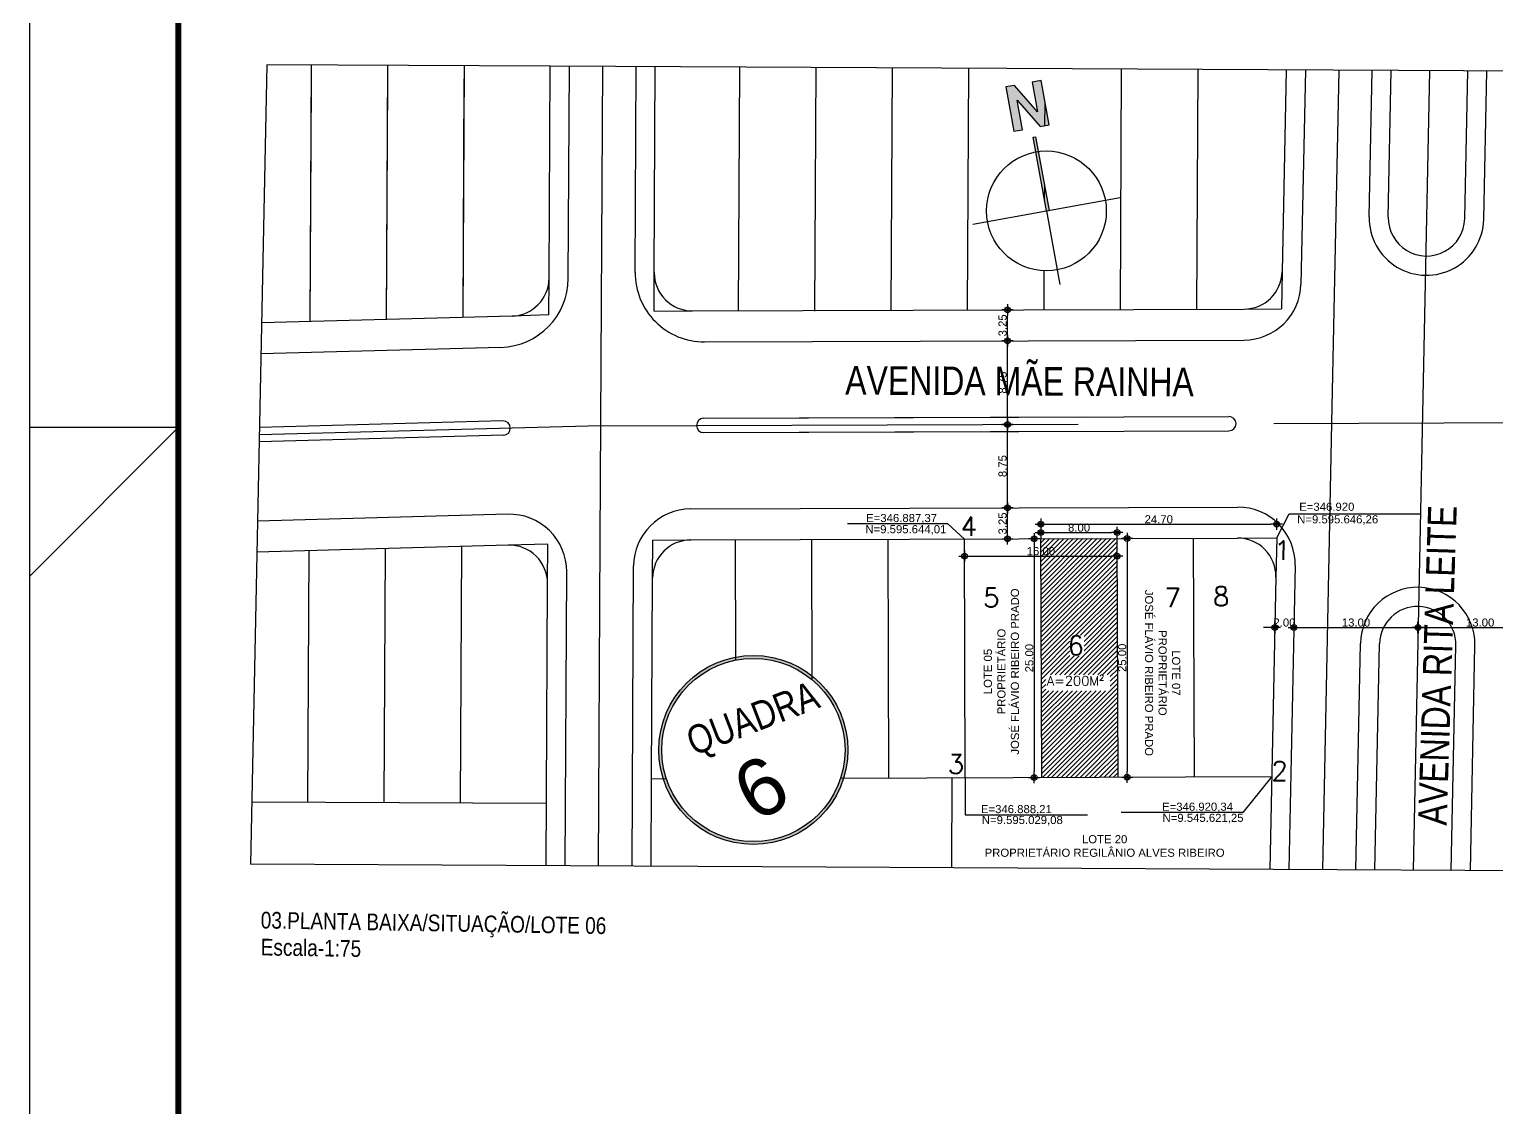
# Model space of a CAD drawing. Header units: millimetres. Extents: x 0 to 5100, y -1 to 1869.
# Drawn here: x 2032.8 to 2186.5, y 941.9 to 1054.9 of the extents above; entities that cross this region are included whole.
import ezdxf

# ---------------------------------------------------------------- set-up
doc = ezdxf.new("R2010")
doc.units = ezdxf.units.MM
doc.header["$LTSCALE"] = 20
for name, pattern in [('ACAD_ISO06W100', [37.5, 24, -3, 0.5, -3, 0.5, -3, 0.5, -3]), ('CONTINU', [0]), ('HIDDEN', [0.375, 0.25, -0.125])]:
    doc.linetypes.add(name, pattern=pattern)
for name, color, linetype in [('ARVORES', 6, 'Continuous'), ('CASA', 3, 'Continuous'), ('CERCADURA', 2, 'Continuous'), ('COTA', 7, 'Continuous'), ('EIXO', 1, 'HIDDEN'), ('LOTE', 51, 'Continuous'), ('MEIOFIO', 2, 'Continuous'), ('NOMERUAS', 50, 'Continuous'), ('POLYLINE', 1, 'Continuous'), ('QUADRA', 4, 'Continuous'), ('TEXTO', 3, 'Continuous'), ('TXT', 2, 'Continuous'), ('Área Verde Geral', 98, 'Continuous')]:
    doc.layers.add(name, color=color, linetype=linetype)
doc.layers.add('hachuras', color=253, linetype='Continuous', lineweight=5)
doc.styles.add('COTA', font='arial.ttf')
doc.styles.add('F2', font='ARIALN.TTF')
doc.styles.add('ROMANS', font='romans__.ttf', dxfattribs={"height": 0.1})
doc.styles.add('SANSSERIF', font='sas_____.pfb', dxfattribs={"height": 1})
doc.dimstyles.new('COTAS_EXTERNA_SIT', dxfattribs={"dimtxt": 0.85, "dimasz": 0.6, "dimexe": 0.1, "dimexo": 0.05, "dimgap": 0.08, "dimtad": 1, "dimzin": 4, "dimdsep": 46, "dimtxsty": 'COTA', "dimblk": 'COTAS_STILUS', "dimcen": 0, "dimse1": 1, "dimse2": 1, "dimclrd": 4, "dimclrt": 232, "dimadec": 0, "dimazin": 1, "dimtfac": 1, "dimtix": 1, "dimtofl": 0, "dimtmove": 0, "dimatfit": 2, "dimldrblk": 'COTAS_STILUS', "dimfxl": 1, "dimtfillclr": 1, "dimtolj": 1, "dimtzin": 0, "dimarcsym": 0})

# ---------------------------------------------------------------- blocks, each defined once
blk = doc.blocks.new('COTAS_STILUS')
at = {"ltscale": 5}
for p, q in [((1, 0), (-1, 0)), ((0, -1), (0, 1))]:
    blk.add_line(p, q, dxfattribs=at)
for radius in [0.5, 0.25]:
    blk.add_circle((0, 0), radius, dxfattribs=at)
blk = doc.blocks.new('*D523')
at = {"layer": 'COTA', "color": 4, "lineweight": -2}
blk.add_line((2139.34, 1002.2), (2146.14, 1002.2), dxfattribs=at)
at = {"layer": 'COTA', "color": 4, "lineweight": -2, "xscale": 0.6, "yscale": 0.6, "zscale": 0.6, "rotation": 180}
blk.add_blockref('COTAS_STILUS', (2138.74, 1002.2), dxfattribs=at)
at = {"layer": 'COTA', "color": 4, "lineweight": -2, "xscale": 0.6, "yscale": 0.6, "zscale": 0.6}
blk.add_blockref('COTAS_STILUS', (2146.74, 1002.2), dxfattribs=at)
at = {"layer": 'COTA', "color": 232, "insert": (2142.74, 1002.71), "char_height": 0.85, "attachment_point": 5, "style": 'COTA'}
blk.add_mtext('\\A1;8.00', dxfattribs=at)
blk = doc.blocks.new('*D524')
at = {"layer": 'COTA', "color": 4, "lineweight": -2}
blk.add_line((2138.04, 1000.94), (2138.04, 977.14), dxfattribs=at)
at = {"layer": 'COTA', "color": 4, "lineweight": -2, "xscale": 0.6, "yscale": 0.6, "zscale": 0.6}
for p, rotation in [((2138.04, 1001.54), 90), ((2138.04, 976.54), 270)]:
    blk.add_blockref('COTAS_STILUS', p, dxfattribs=dict(at, rotation=rotation))
at = {"layer": 'COTA', "color": 232, "insert": (2137.53, 989.04), "char_height": 0.85, "attachment_point": 5, "rotation": 90, "style": 'COTA'}
blk.add_mtext('\\A1;25.00', dxfattribs=at)
blk = doc.blocks.new('*D525')
at = {"layer": 'COTA', "color": 4, "lineweight": -2}
blk.add_line((2147.77, 1000.97), (2147.77, 977.17), dxfattribs=at)
at = {"layer": 'COTA', "color": 4, "lineweight": -2, "xscale": 0.6, "yscale": 0.6, "zscale": 0.6}
for p, rotation in [((2147.77, 1001.57), 90), ((2147.77, 976.57), 270)]:
    blk.add_blockref('COTAS_STILUS', p, dxfattribs=dict(at, rotation=rotation))
at = {"layer": 'COTA', "color": 232, "insert": (2147.26, 989.07), "char_height": 0.85, "attachment_point": 5, "rotation": 90, "style": 'COTA'}
blk.add_mtext('\\A1;25.00', dxfattribs=at)
blk = doc.blocks.new('*D526')
at = {"layer": 'COTA', "color": 4, "lineweight": -2}
blk.add_line((2139.34, 1003.07), (2162.84, 1003.07), dxfattribs=at)
at = {"layer": 'COTA', "color": 4, "lineweight": -2, "xscale": 0.6, "yscale": 0.6, "zscale": 0.6, "rotation": 180}
blk.add_blockref('COTAS_STILUS', (2138.74, 1003.07), dxfattribs=at)
at = {"layer": 'COTA', "color": 4, "lineweight": -2, "xscale": 0.6, "yscale": 0.6, "zscale": 0.6}
blk.add_blockref('COTAS_STILUS', (2163.44, 1003.07), dxfattribs=at)
at = {"layer": 'COTA', "color": 232, "insert": (2151.09, 1003.58), "char_height": 0.85, "attachment_point": 5, "style": 'COTA'}
blk.add_mtext('\\A1;24.70', dxfattribs=at)
blk = doc.blocks.new('*D527')
at = {"layer": 'COTA', "color": 4, "lineweight": -2}
blk.add_line((2131.34, 999.73), (2146.14, 999.73), dxfattribs=at)
at = {"layer": 'COTA', "color": 4, "lineweight": -2, "xscale": 0.6, "yscale": 0.6, "zscale": 0.6, "rotation": 180}
blk.add_blockref('COTAS_STILUS', (2130.74, 999.73), dxfattribs=at)
at = {"layer": 'COTA', "color": 4, "lineweight": -2, "xscale": 0.6, "yscale": 0.6, "zscale": 0.6}
blk.add_blockref('COTAS_STILUS', (2146.74, 999.73), dxfattribs=at)
at = {"layer": 'COTA', "color": 232, "insert": (2138.74, 1000.24), "char_height": 0.85, "attachment_point": 5, "style": 'COTA'}
blk.add_mtext('\\A1;16.00', dxfattribs=at)
blk = doc.blocks.new('*D528')
at = {"layer": 'COTA', "color": 4, "lineweight": -2}
blk.add_line((2135.24, 1002.13), (2135.24, 1004.18), dxfattribs=at)
at = {"layer": 'COTA', "color": 4, "lineweight": -2, "xscale": 0.6, "yscale": 0.6, "zscale": 0.6}
for p, rotation in [((2135.24, 1004.78), 90), ((2135.24, 1001.53), 270)]:
    blk.add_blockref('COTAS_STILUS', p, dxfattribs=dict(at, rotation=rotation))
at = {"layer": 'COTA', "color": 232, "insert": (2134.73, 1003.15), "char_height": 0.85, "attachment_point": 5, "rotation": 90, "style": 'COTA'}
blk.add_mtext('\\A1;3.25', dxfattribs=at)
blk = doc.blocks.new('*D529')
at = {"layer": 'COTA', "color": 4, "lineweight": -2}
blk.add_line((2135.24, 1005.38), (2135.24, 1012.93), dxfattribs=at)
at = {"layer": 'COTA', "color": 4, "lineweight": -2, "xscale": 0.6, "yscale": 0.6, "zscale": 0.6}
for p, rotation in [((2135.24, 1013.53), 90), ((2135.24, 1004.78), 270)]:
    blk.add_blockref('COTAS_STILUS', p, dxfattribs=dict(at, rotation=rotation))
at = {"layer": 'COTA', "color": 232, "insert": (2134.73, 1009.16), "char_height": 0.85, "attachment_point": 5, "rotation": 90, "style": 'COTA'}
blk.add_mtext('\\A1;8.75', dxfattribs=at)
blk = doc.blocks.new('*D530')
at = {"layer": 'COTA', "color": 4, "lineweight": -2}
blk.add_line((2135.24, 1014.13), (2135.24, 1021.68), dxfattribs=at)
at = {"layer": 'COTA', "color": 4, "lineweight": -2, "xscale": 0.6, "yscale": 0.6, "zscale": 0.6}
for p, rotation in [((2135.24, 1022.28), 90), ((2135.24, 1013.53), 270)]:
    blk.add_blockref('COTAS_STILUS', p, dxfattribs=dict(at, rotation=rotation))
at = {"layer": 'COTA', "color": 232, "insert": (2134.73, 1017.91), "char_height": 0.85, "attachment_point": 5, "rotation": 90, "style": 'COTA'}
blk.add_mtext('\\A1;8.75', dxfattribs=at)
blk = doc.blocks.new('*D531')
at = {"layer": 'COTA', "color": 4, "lineweight": -2}
blk.add_line((2135.24, 1022.88), (2135.24, 1024.93), dxfattribs=at)
at = {"layer": 'COTA', "color": 4, "lineweight": -2, "xscale": 0.6, "yscale": 0.6, "zscale": 0.6}
for p, rotation in [((2135.24, 1025.53), 90), ((2135.24, 1022.28), 270)]:
    blk.add_blockref('COTAS_STILUS', p, dxfattribs=dict(at, rotation=rotation))
at = {"layer": 'COTA', "color": 232, "insert": (2134.73, 1023.91), "char_height": 0.85, "attachment_point": 5, "rotation": 90, "style": 'COTA'}
blk.add_mtext('\\A1;3.25', dxfattribs=at)
blk = doc.blocks.new('*D532')
at = {"layer": 'COTA', "color": 4, "lineweight": -2}
for p, q in [((2162.65, 992.25), (2162.05, 992.25)), ((2165.85, 992.25), (2166.45, 992.25))]:
    blk.add_line(p, q, dxfattribs=at)
at = {"layer": 'COTA', "color": 4, "lineweight": -2, "xscale": 0.6, "yscale": 0.6, "zscale": 0.6}
blk.add_blockref('COTAS_STILUS', (2163.25, 992.25), dxfattribs=at)
at = {"layer": 'COTA', "color": 4, "lineweight": -2, "xscale": 0.6, "yscale": 0.6, "zscale": 0.6, "rotation": 180}
blk.add_blockref('COTAS_STILUS', (2165.25, 992.25), dxfattribs=at)
at = {"layer": 'COTA', "color": 232, "insert": (2164.25, 992.76), "char_height": 0.85, "attachment_point": 5, "style": 'COTA'}
blk.add_mtext('\\A1;2.00', dxfattribs=at)
blk = doc.blocks.new('*D533')
at = {"layer": 'COTA', "color": 4, "lineweight": -2}
blk.add_line((2165.85, 992.25), (2177.64, 992.25), dxfattribs=at)
at = {"layer": 'COTA', "color": 4, "lineweight": -2, "xscale": 0.6, "yscale": 0.6, "zscale": 0.6, "rotation": 180}
blk.add_blockref('COTAS_STILUS', (2165.25, 992.25), dxfattribs=at)
at = {"layer": 'COTA', "color": 4, "lineweight": -2, "xscale": 0.6, "yscale": 0.6, "zscale": 0.6}
blk.add_blockref('COTAS_STILUS', (2178.24, 992.25), dxfattribs=at)
at = {"layer": 'COTA', "color": 232, "insert": (2171.75, 992.76), "char_height": 0.85, "attachment_point": 5, "style": 'COTA'}
blk.add_mtext('\\A1;13.00', dxfattribs=at)
blk = doc.blocks.new('*D534')
at = {"layer": 'COTA', "color": 4, "lineweight": -2}
blk.add_line((2178.84, 992.25), (2190.65, 992.25), dxfattribs=at)
at = {"layer": 'COTA', "color": 4, "lineweight": -2, "xscale": 0.6, "yscale": 0.6, "zscale": 0.6, "rotation": 180}
blk.add_blockref('COTAS_STILUS', (2178.24, 992.25), dxfattribs=at)
at = {"layer": 'COTA', "color": 4, "lineweight": -2, "xscale": 0.6, "yscale": 0.6, "zscale": 0.6}
blk.add_blockref('COTAS_STILUS', (2191.25, 992.25), dxfattribs=at)
at = {"layer": 'COTA', "color": 232, "insert": (2184.75, 992.76), "char_height": 0.85, "attachment_point": 5, "style": 'COTA'}
blk.add_mtext('\\A1;13.00', dxfattribs=at)
blk = doc.blocks.new('Norte1-flat-1-flat-1')
at = {"linetype": 'CONTINU'}
blk.add_hatch(color=7, dxfattribs=at).paths.add_polyline_path([(-21.16, 37.23), (-23.84, 35.94), (-17.39, 22.5), (-14.71, 23.79), (-19.01, 32.75), (-9.36, 26.36), (-6.68, 27.64), (-13.13, 41.08), (-15.81, 39.8), (-11.51, 30.84)])
h = blk.add_hatch(color=7, dxfattribs=at)
h.paths.add_polyline_path([(-9.82, 22.74), (-10.71, 22.31), (-8.57, 17.85, -0.012506), (-7.66, 18.26)])
h.paths.add_polyline_path([(-7.66, 18.26, 0.012506), (-8.57, 17.85), (0, 0), (0.89, 0.43)])
at = {"color": 7, "linetype": 'CONTINU'}
for p, q in [((-10.71, 22.31), (-9.82, 22.74)), ((0, 0), (-10.71, 22.31)), ((0.89, 0.43), (-9.82, 22.74)), ((-22.31, -10.71), (22.31, 10.71)), ((0, 0), (10.71, -22.31))]:
    blk.add_line(p, q, dxfattribs=at)
blk.add_lwpolyline([(-23.84, 35.94), (-17.39, 22.5), (-14.71, 23.79), (-19.01, 32.75), (-9.36, 26.36), (-6.68, 27.64), (-13.13, 41.08), (-15.81, 39.8), (-11.51, 30.84), (-21.16, 37.23)], close=True, dxfattribs=at)
blk.add_circle((0, 0), 19.8, dxfattribs=at)
blk = doc.blocks.new('PRANCHA')
at = {"color": 7}
for q in [(0, 27.2), (0, 29.7)]:
    blk.add_line((2.5, 29.7), q, dxfattribs=at)
blk.add_lwpolyline([(0, 0), (84.1, 0), (84.1, 59.4), (0, 59.4)], close=True, dxfattribs=at)
at = {"color": 1, "const_width": 0.1}
blk.add_lwpolyline([(2.5, 58.4), (83.1, 58.4), (83.1, 1), (2.5, 1)], close=True, dxfattribs=at)

msp = doc.modelspace()

# ---------------------------------------------------------------- hatches: boundary and pattern name
at = {"layer": 'CERCADURA'}
h = msp.add_hatch(color=151, dxfattribs=at)
h.paths.add_polyline_path([(2099.443, 975.7, 1), (2117.804, 983.119, 1)])
h.paths.add_polyline_path([(2117.526, 983.007, -1), (2099.721, 975.813, -1)], flags=16)
h.paths.add_polyline_path([(2100.43, 977.612), (2114.604, 984.025), (2112.57, 988.519), (2098.397, 982.105)], flags=8)
h.paths.add_polyline_path([(2104.162, 968.968), (2116.432, 974.52), (2112.091, 984.112), (2099.822, 978.56)], flags=24)

# ---------------------------------------------------------------- linework, layer by layer
at = {"layer": 'CASA', "color": 7, "linetype": 'ACAD_ISO06W100'}
for p, q in [((2057.667, 1051.223), (2055.944, 967.448)), ((2179.449, 1050.585), (2177.726, 966.81))]:
    msp.add_line(p, q, dxfattribs=at)
at = {"layer": 'CERCADURA', "color": 151}
for radius in [9.902, 9.602]:
    msp.add_circle((2108.624, 979.41, 61.298), radius, dxfattribs=at)
at = {"layer": 'EIXO', "linetype": 'HIDDEN', "ltscale": 10}
for p, q in [((2092.593, 1001.433), (2092.853, 1051.039)), ((2169.948, 1050.635), (2169.187, 1013.646)), ((2092.654, 1013.386), (2056.869, 1012.441)), ((2092.656, 1013.386), (2163.158, 1013.626)), ((2163.158, 1013.626), (2210.746, 1013.788)), ((2169.187, 1013.646), (2168.225, 966.86)), ((2092.414, 967.257), (2092.593, 1001.433)), ((2092.414, 967.257), (2092.593, 1001.433)), ((2098.073, 997.439), (2098.093, 1001.404)), ((2098.093, 1001.404), (2102.059, 1001.418)), ((2159.342, 1001.613), (2163.439, 1001.627)), ((2163.439, 1001.627), (2163.355, 997.531))]:
    msp.add_line(p, q, dxfattribs=at)
at = {"layer": 'EIXO', "linetype": 'HIDDEN', "ltscale": 5}
for p in [(2164.013, 1029.533), (2160.027, 1025.615)]:
    msp.add_line(p, (2163.932, 1025.629), dxfattribs=at)
at = {"layer": 'hachuras'}
for p, q in [((2138.744, 1001.131), (2139.157, 1001.544)), ((2138.746, 1000.638), (2139.654, 1001.546)), ((2138.748, 1000.145), (2140.15, 1001.547)), ((2138.75, 999.652), (2140.647, 1001.549)), ((2138.751, 999.158), (2141.144, 1001.551)), ((2138.753, 998.665), (2141.64, 1001.552)), ((2138.755, 998.172), (2142.137, 1001.554)), ((2138.756, 997.678), (2142.634, 1001.556)), ((2138.758, 997.185), (2143.13, 1001.558)), ((2138.76, 996.692), (2143.627, 1001.559)), ((2138.761, 996.198), (2144.124, 1001.561)), ((2138.763, 995.705), (2144.62, 1001.563)), ((2138.765, 995.212), (2145.117, 1001.564)), ((2138.766, 994.719), (2145.614, 1001.566)), ((2138.768, 994.225), (2146.11, 1001.568)), ((2138.77, 993.732), (2146.607, 1001.569)), ((2138.771, 993.239), (2146.744, 1001.212)), ((2138.773, 992.745), (2146.746, 1000.718)), ((2138.775, 992.252), (2146.748, 1000.225)), ((2138.776, 991.759), (2146.749, 999.732)), ((2138.778, 991.266), (2146.751, 999.238)), ((2138.78, 990.772), (2146.753, 998.745)), ((2138.781, 990.279), (2146.754, 998.252)), ((2138.783, 989.786), (2146.756, 997.759)), ((2138.785, 989.292), (2146.758, 997.265)), ((2138.786, 988.799), (2146.759, 996.772)), ((2138.788, 988.306), (2146.761, 996.279)), ((2142.408, 991.43), (2146.763, 995.785)), ((2142.903, 991.43), (2146.764, 995.292)), ((2143.258, 991.29), (2146.766, 994.799)), ((2143.258, 990.795), (2146.768, 994.305)), ((2143.258, 990.3), (2146.769, 993.812)), ((2143.258, 989.805), (2146.771, 993.319)), ((2141.228, 987.28), (2146.773, 992.826)), ((2141.723, 987.28), (2146.774, 992.332)), ((2142.217, 987.28), (2146.776, 991.839)), ((2142.712, 987.28), (2146.778, 991.346)), ((2138.79, 987.812), (2141.776, 990.799)), ((2138.792, 987.319), (2141.776, 990.304)), ((2138.793, 986.826), (2141.776, 989.809)), ((2143.207, 987.28), (2146.78, 990.852)), ((2143.702, 987.28), (2146.781, 990.359)), ((2144.197, 987.28), (2146.783, 989.866)), ((2139.743, 987.28), (2141.776, 989.314)), ((2140.238, 987.28), (2142.243, 989.285)), ((2140.733, 987.28), (2142.738, 989.285)), ((2144.692, 987.28), (2146.785, 989.373)), ((2145.187, 987.28), (2146.786, 988.879)), ((2145.682, 987.28), (2146.788, 988.386)), ((2138.795, 986.333), (2139.248, 986.785)), ((2146.003, 987.106), (2146.79, 987.893)), ((2146.003, 986.611), (2146.791, 987.399)), ((2146.003, 986.116), (2146.793, 986.906)), ((2138.797, 985.839), (2139.248, 986.29)), ((2138.798, 985.346), (2139.248, 985.795)), ((2138.8, 984.853), (2139.569, 985.621)), ((2138.802, 984.359), (2140.064, 985.621)), ((2138.803, 983.866), (2140.559, 985.621)), ((2138.805, 983.373), (2141.054, 985.621)), ((2138.807, 982.879), (2141.549, 985.621)), ((2138.808, 982.386), (2142.044, 985.621)), ((2138.81, 981.893), (2142.538, 985.621)), ((2138.812, 981.4), (2143.033, 985.621)), ((2138.813, 980.906), (2143.528, 985.621)), ((2138.815, 980.413), (2144.023, 985.621)), ((2138.817, 979.92), (2144.518, 985.621)), ((2138.818, 979.426), (2145.013, 985.621)), ((2138.82, 978.933), (2145.508, 985.621)), ((2138.822, 978.44), (2146.795, 986.413)), ((2138.823, 977.947), (2146.796, 985.919)), ((2138.825, 977.453), (2146.798, 985.426)), ((2138.827, 976.96), (2146.8, 984.933)), ((2138.905, 976.543), (2146.801, 984.44)), ((2139.402, 976.545), (2146.803, 983.946)), ((2139.898, 976.546), (2146.805, 983.453)), ((2140.395, 976.548), (2146.806, 982.96)), ((2140.892, 976.55), (2146.808, 982.466)), ((2141.388, 976.551), (2146.81, 981.973)), ((2141.885, 976.553), (2146.811, 981.48)), ((2142.382, 976.555), (2146.813, 980.986)), ((2142.878, 976.557), (2146.815, 980.493)), ((2143.375, 976.558), (2146.816, 980)), ((2143.871, 976.56), (2146.818, 979.507)), ((2144.368, 976.562), (2146.82, 979.013)), ((2144.865, 976.563), (2146.822, 978.52)), ((2145.361, 976.565), (2146.823, 978.027)), ((2145.858, 976.567), (2146.825, 977.533)), ((2146.355, 976.568), (2146.827, 977.04))]:
    msp.add_line(p, q, dxfattribs=at)
at = {"layer": 'LOTE'}
for p, q in [((2087.353, 1051.068), (2057.667, 1051.223)), ((2062.213, 1024.305), (2062.354, 1051.198)), ((2070.214, 1024.526), (2070.353, 1051.157)), ((2078.215, 1024.747), (2078.353, 1051.115)), ((2078.215, 1024.747), (2078.346, 1049.75)), ((2210.622, 1050.422), (2087.353, 1051.068)), ((2107.069, 1025.435), (2107.203, 1050.964)), ((2115.069, 1025.393), (2115.203, 1050.922)), ((2123.07, 1025.489), (2123.203, 1050.88)), ((2131.07, 1025.517), (2131.203, 1050.838)), ((2147.071, 1025.571), (2147.202, 1050.754)), ((2155.071, 1025.598), (2155.202, 1050.712)), ((2062.213, 1024.305), (2062.344, 1049.309)), ((2070.214, 1024.526), (2070.345, 1049.529)), ((2139.171, 1044.836), (2139.184, 1047.211)), ((2139.13, 1036.946), (2139.139, 1038.657)), ((2139.13, 1036.946), (2139.139, 1038.657)), ((2139.07, 1025.544), (2139.092, 1029.633)), ((2139.07, 1025.544), (2139.092, 1029.633)), ((2082.187, 1021.605), (2057.044, 1020.911)), ((2077.949, 973.833), (2078.09, 1000.734)), ((2106.786, 988.834), (2106.743, 1001.434)), ((2114.793, 986.767), (2114.743, 1001.461)), ((2122.828, 976.488), (2122.743, 1001.488)), ((2130.828, 976.516), (2130.743, 1001.515)), ((2138.828, 976.543), (2138.743, 1001.543)), ((2146.828, 976.57), (2146.743, 1001.57)), ((2154.828, 976.597), (2154.743, 1001.597)), ((2061.949, 973.917), (2062.087, 1000.293)), ((2069.949, 973.875), (2070.088, 1000.513)), ((2097.962, 976.404), (2099.503, 976.409)), ((2117.765, 976.471), (2162.925, 976.625)), ((2129.414, 967.063), (2129.463, 976.511)), ((2086.949, 973.786), (2056.078, 973.947)), ((2192.728, 966.732), (2055.944, 967.448))]:
    msp.add_line(p, q, dxfattribs=at)
at = {"layer": 'MEIOFIO'}
for p, q in [((2089.237, 1028.814), (2089.353, 1051.057)), ((2089.237, 1028.814), (2089.353, 1051.057)), ((2096.24, 1029.461), (2096.353, 1051.02)), ((2166.447, 1050.653), (2165.987, 1028.242)), ((2173.133, 1035.28), (2173.448, 1050.617)), ((2175.133, 1035.256), (2175.448, 1050.606)), ((2183.131, 1035.092), (2183.449, 1050.564)), ((2185.13, 1035.033), (2185.449, 1050.554)), ((2103.515, 1022.173), (2160.008, 1022.365)), ((2082.396, 1013.894), (2056.885, 1013.19)), ((2103.419, 1014.172), (2158.432, 1014.36)), ((2103.419, 1014.172), (2143.423, 1014.309)), ((2103.424, 1012.672), (2158.437, 1012.86)), ((2082.438, 1012.394), (2056.854, 1011.689)), ((2103.424, 1012.672), (2143.428, 1012.809)), ((2082.91, 1004.118), (2056.683, 1003.395)), ((2102.059, 1004.668), (2159.361, 1004.863)), ((2088.914, 967.275), (2089.076, 998.089)), ((2095.914, 967.239), (2096.079, 998.699)), ((2165.38, 998.74), (2164.725, 966.878)), ((2171.726, 966.842), (2172.214, 990.581)), ((2173.726, 966.831), (2174.213, 990.54)), ((2181.727, 966.789), (2182.212, 990.375)), ((2183.727, 966.779), (2184.211, 990.334))]:
    msp.add_line(p, q, dxfattribs=at)
for centre, radius, start, end in [((2179.131, 1035.157), 6, 178.82222, 358.82222), ((2179.132, 1035.174), 4, 178.82222, 358.82222), ((2081.987, 1028.852), 7.25, 271.58026, 359.7), ((2103.49, 1029.423), 7.25, 179.7, 270.19505), ((2159.988, 1028.365), 6, 270.19505, 358.82222), ((2082.417, 1013.144), 0.75, 271.58026, 91.58026), ((2103.422, 1013.422), 0.75, 90.19505, 270.19505), ((2103.422, 1013.422), 0.75, 90.19505, 270.19505), ((2158.434, 1013.61), 0.75, 270.19505, 90.19505), ((2083.076, 998.12), 6, 359.7, 91.58026), ((2102.079, 998.668), 6, 90.19505, 179.7), ((2159.381, 998.863), 6, 358.82222, 90.19505), ((2159.381, 998.863), 6, 358.82222, 90.19505), ((2178.212, 990.458), 6, 358.82222, 178.82222), ((2178.212, 990.458), 4, 358.82222, 178.82222)]:
    msp.add_arc(centre, radius, start, end, dxfattribs=at)
at = {"layer": 'POLYLINE'}
for p, q in [((2128.99, 1003.105), (2118.494, 1003.105)), ((2128.99, 1003.105), (2118.494, 1003.105)), ((2130.743, 1001.515), (2128.99, 1003.105)), ((2130.743, 1001.515), (2128.99, 1003.105))]:
    msp.add_line(p, q, dxfattribs=at)
for points in [[(2163.439, 1001.626), (2164.743, 1004.145), (2178.463, 1004.145)], [(2163.439, 1001.626), (2164.743, 1004.145), (2178.463, 1004.145)], [(2130.828, 976.516), (2130.828, 972.626), (2143.624, 972.626)], [(2162.925, 976.625), (2159.9, 972.877), (2147.146, 972.877)], [(2162.925, 976.625), (2159.9, 972.877), (2147.146, 972.877)]]:
    msp.add_lwpolyline(points, dxfattribs=at)
at = {"layer": 'QUADRA'}
for p, q in [((2087.237, 1028.866), (2087.353, 1051.068)), ((2087.237, 1028.866), (2087.353, 1051.068)), ((2098.24, 1029.439), (2098.353, 1051.01)), ((2164.447, 1050.664), (2164.013, 1029.533)), ((2102.254, 1025.419), (2160.027, 1025.615)), ((2083.347, 1024.888), (2057.11, 1024.164)), ((2082.959, 1000.868), (2056.617, 1000.142)), ((2102.059, 1001.418), (2159.342, 1001.613)), ((2102.059, 1001.418), (2159.342, 1001.613)), ((2163.355, 997.531), (2162.725, 966.889)), ((2086.915, 967.286), (2087.069, 996.849)), ((2097.962, 976.404), (2098.073, 997.439)), ((2097.914, 967.228), (2097.962, 976.404)), ((2097.914, 967.228), (2097.962, 976.404))]:
    msp.add_line(p, q, dxfattribs=at)
at = {"layer": 'QUADRA', "color": 8, "linetype": 'HIDDEN'}
for p, q in [((2087.217, 1024.995), (2087.237, 1028.866)), ((2098.219, 1025.405), (2098.24, 1029.439)), ((2098.219, 1025.405), (2102.254, 1025.419)), ((2087.217, 1024.995), (2083.347, 1024.888)), ((2087.091, 1000.982), (2082.959, 1000.868)), ((2087.069, 996.849), (2087.091, 1000.982))]:
    msp.add_line(p, q, dxfattribs=at)
at = {"layer": 'QUADRA'}
for centre, start, end in [((2083.237, 1028.887), 271.58026, 359.7), ((2102.24, 1029.419), 179.7, 270.19505), ((2160.013, 1029.615), 270.19505, 358.82222), ((2083.069, 996.87), 359.7, 91.58026), ((2102.073, 997.418), 90.19505, 179.7), ((2159.356, 997.613), 358.82222, 90.19505)]:
    msp.add_arc(centre, 4, start, end, dxfattribs=at)

# ---------------------------------------------------------------- block references
at = {"xscale": 6.241418187981083, "yscale": 6.241418187981083, "zscale": 6.241418187981083}
msp.add_blockref('PRANCHA', (2032.789, 827.835), dxfattribs=at)
at = {"layer": 'Área Verde Geral', "xscale": 0.3169630706975011, "yscale": 0.3169630706975011, "zscale": 0.3169630706975011, "rotation": 344.6266731279047}
msp.add_blockref('Norte1-flat-1-flat-1', (2139.319, 1035.905), dxfattribs=at)

# ---------------------------------------------------------------- texts
at = {"layer": 'ARVORES', "color": 2, "linetype": 'Continuous', "style": 'SANSSERIF', "width": 0.8}
msp.add_text('QUADRA', height=3, rotation=21.04886, dxfattribs=at).set_placement((2102.388, 978.775))
at = {"layer": 'ARVORES', "color": 2, "linetype": 'Continuous', "style": 'SANSSERIF'}
msp.add_text('6', height=6, rotation=29.82964, dxfattribs=at).set_placement((2108.863, 971.717))
at = {"layer": 'COTA', "color": 232, "char_height": 0.85, "attachment_point": 5, "style": 'COTA'}
for s, insert in [('E=346.920', (2168.688, 1004.895)), ('E=346.887,37', (2124.151, 1003.64)), ('N=9.595.646,26', (2169.83, 1003.505)), ('N=9.595.644,01', (2124.601, 1002.468)), ('E=346.888,21', (2136.177, 973.137)), ('E=346.920,34', (2155.149, 973.388)), ('N=9.595.029,08', (2136.797, 971.999)), ('N=9.545.621,25', (2155.727, 972.225))]:
    msp.add_mtext_dynamic_manual_height_columns(s, width=0.62006, gutter_width=5, heights=[0], dxfattribs=dict(at, insert=insert))
for s, insert, rotation in [('\\A1;LOTE 05\\PPROPRIETÁRIO \\PJOSÉ FLÁVIO RIBEIRO PRADO', (2134.612, 987.633), 90), ('\\A1;LOTE 07\\PPROPRIETÁRIO \\PJOSÉ FLÁVIO RIBEIRO PRADO', (2151.483, 987.487), 270)]:
    msp.add_mtext(s, dxfattribs=dict(at, insert=insert, rotation=rotation))
at = {"layer": 'COTA', "color": 232, "insert": (2145.42, 969.347), "char_height": 0.85, "attachment_point": 5, "style": 'COTA'}
msp.add_mtext('\\A1;LOTE 20\\PPROPRIETÁRIO REGILÂNIO ALVES RIBEIRO', dxfattribs=at)
at = {"layer": 'NOMERUAS', "color": 2, "linetype": 'Continuous', "style": 'SANSSERIF', "width": 0.8}
for s, rotation, p in [('AVENIDA MÃE RAINHA', 359.70381, (2118.24, 1016.652, -61.298)), ('AVENIDA RITA LEITE', 88.17596, (2181.241, 971.472, -61.298))]:
    msp.add_text(s, height=3, rotation=rotation, dxfattribs=at).set_placement(p)
at = {"layer": 'POLYLINE', "lineweight": 25, "insert": (2139.36, 987.158), "char_height": 1, "attachment_point": 1, "style": 'ROMANS'}
msp.add_mtext_dynamic_manual_height_columns('A=200M²', width=0.62006, gutter_width=5, heights=[0], dxfattribs=at)
at = {"layer": 'TEXTO', "style": 'ROMANS'}
for s, rotation, p in [('4', 359.70301, (2130.33, 1001.866)), ('1', 359.70301, (2163.191, 999.342)), ('5', 0.34496, (2132.702, 994.374)), ('7', 0.34496, (2151.697, 994.368)), ('8', 0.34496, (2156.769, 994.509)), ('6', 0.34496, (2141.541, 989.366)), ('3', 359.70301, (2128.985, 976.933)), ('2', 359.70301, (2162.879, 976.221))]:
    msp.add_text(s, height=2, rotation=rotation, dxfattribs=at).set_placement(p)
at = {"layer": 'TXT', "color": 2, "extrusion": (0.084411, -0.001453, 0.99643), "style": 'F2', "oblique": 360}
for s, p in [('03.PLANTA BAIXA/SITUAÇÃO/LOTE 06', (995.977, -2032.89, 172.239)), ('Escala-1:75', (993.151, -2032.939, 172.243))]:
    msp.add_text(s, height=1.74541, rotation=270.03855, dxfattribs=at).set_placement(p)

# ---------------------------------------------------------------- dimensions: what is measured, and where the dimension line sits
at = {"layer": 'COTA', "color": 4}
for base, p1, p2, picture, middle in [((2135.24, 1025.531), (2135.2, 1022.281), (2135.189, 1025.531), '*D531', (2134.726, 1023.906)), ((2135.24, 1022.281), (2135.23, 1013.531), (2135.2, 1022.281), '*D530', (2134.726, 1017.906)), ((2135.24, 1013.531), (2134.867, 1004.779), (2135.23, 1013.531), '*D529', (2134.726, 1009.155))]:
    dim = msp.add_linear_dim(base=base, p1=p1, p2=p2, angle=90, dimstyle='COTAS_EXTERNA_SIT', override={"dimtmove": 1}, dxfattribs=at)
    dim.commit()
    dim.dimension.update_dxf_attribs({"geometry": picture, "text_midpoint": middle})
for base, p1, p2, picture, middle in [((2135.24, 1004.779), (2134.878, 1001.529), (2134.867, 1004.779), '*D528', (2134.726, 1003.154)), ((2138.042, 976.543), (2138.743, 1001.543), (2138.828, 976.543), '*D524', (2137.528, 989.043)), ((2147.774, 976.57), (2146.743, 1001.57), (2146.828, 976.57), '*D525', (2147.26, 989.07))]:
    dim = msp.add_linear_dim(base=base, p1=p1, p2=p2, angle=90, dimstyle='COTAS_EXTERNA_SIT', dxfattribs=at)
    dim.commit()
    dim.dimension.update_dxf_attribs({"geometry": picture, "text_midpoint": middle})
for base, p1, p2, picture, middle in [((2163.439, 1003.069), (2138.743, 1001.543), (2163.439, 1001.627), '*D526', (2151.091, 1003.583)), ((2146.743, 1002.198), (2138.743, 1001.543), (2146.743, 1001.57), '*D523', (2142.743, 1002.712)), ((2146.743, 999.73), (2130.743, 1001.515), (2146.743, 1001.57), '*D527', (2138.743, 1000.244)), ((2165.248, 992.251), (2163.248, 992.342), (2165.248, 992.301), '*D532', (2164.248, 992.765))]:
    dim = msp.add_linear_dim(base=base, p1=p1, p2=p2, dimstyle='COTAS_EXTERNA_SIT', dxfattribs=at)
    dim.commit()
    dim.dimension.update_dxf_attribs({"geometry": picture, "text_midpoint": middle})
dim = msp.add_linear_dim(base=(2178.245, 992.251), p1=(2165.248, 992.301), p2=(2178.245, 992.022), dimstyle='COTAS_EXTERNA_SIT', override={"dimtmove": 1}, dxfattribs=at)
dim.commit()
dim.dimension.update_dxf_attribs({"geometry": '*D533', "text_midpoint": (2171.746, 992.765)})
dim = msp.add_linear_dim(base=(2191.253, 992.251), p1=(2178.245, 992.022), p2=(2191.253, 992.275), text='13.00', dimstyle='COTAS_EXTERNA_SIT', override={"dimtmove": 1}, dxfattribs=at)
dim.commit()
dim.dimension.update_dxf_attribs({"geometry": '*D534', "text_midpoint": (2184.749, 992.765)})

doc.saveas('drawing.dxf')
